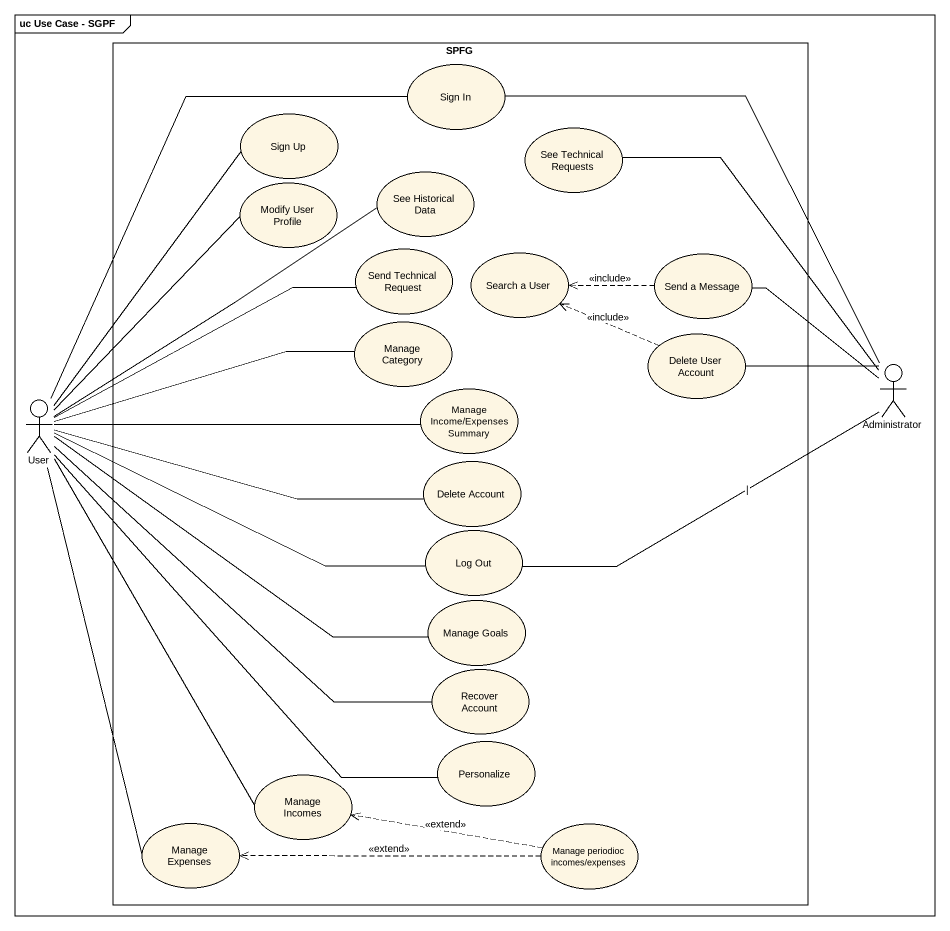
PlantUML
@startuml
mainframe uc Use Case - SGPF
rectangle SPFG {
  usecase "Sign In" as Sign_In
  usecase "Sign Up" as Sign_Up
  usecase "See Technical Requests" as See_Technical_Requests
  usecase "See Historical Data" as See_Historical_Data
  usecase "Modify User Profile" as Modify_User_Profile
  usecase "Send Technical Request" as Send_Technical_Request
  usecase "Search a User" as Search_a_User
  usecase "Send a Message" as Send_a_Message
  usecase "Manage Category" as Manage_Category
  usecase "Delete User Account" as Delete_User_Account
  usecase "Manage Income/Expenses Summary" as Manage_Income_Expenses
  usecase "Delete Account" as Delete_Account
  usecase "Log Out" as Log_Out
  usecase "Manage Goals" as Manage_Goals
  usecase "Recover Account" as Recover_Account
  usecase Personalize
  usecase "Manage Incomes" as Manage_Incomes
  usecase "Manage Expenses" as Manage_Expenses
  usecase "Manage periodioc incomes/expenses" as Manage_periodioc_incomes
}
actor Administrator
actor User
Send_a_Message .left.> Search_a_User : <<include>>
Delete_User_Account .left.> Search_a_User : <<include>>
Administrator -up- Sign_In
Administrator -up- See_Technical_Requests
Administrator -up- Send_a_Message
Administrator -left- Delete_User_Account
Administrator -left- Log_Out : |
User -up- Sign_In
User -up- Sign_Up
User -up- See_Historical_Data
User -up- Modify_User_Profile
User -right- Send_Technical_Request
User -right- Manage_Category
User -right- Manage_Income_Expenses
User -right- Delete_Account
User -right- Log_Out
User -right- Manage_Goals
User -right- Recover_Account
User -- Personalize
User -- Manage_Incomes
User -- Manage_Expenses
Manage_periodioc_incomes .left.> Manage_Incomes : <<extend>>
Manage_periodioc_incomes .left.> Manage_Expenses : <<extend>>
@enduml
